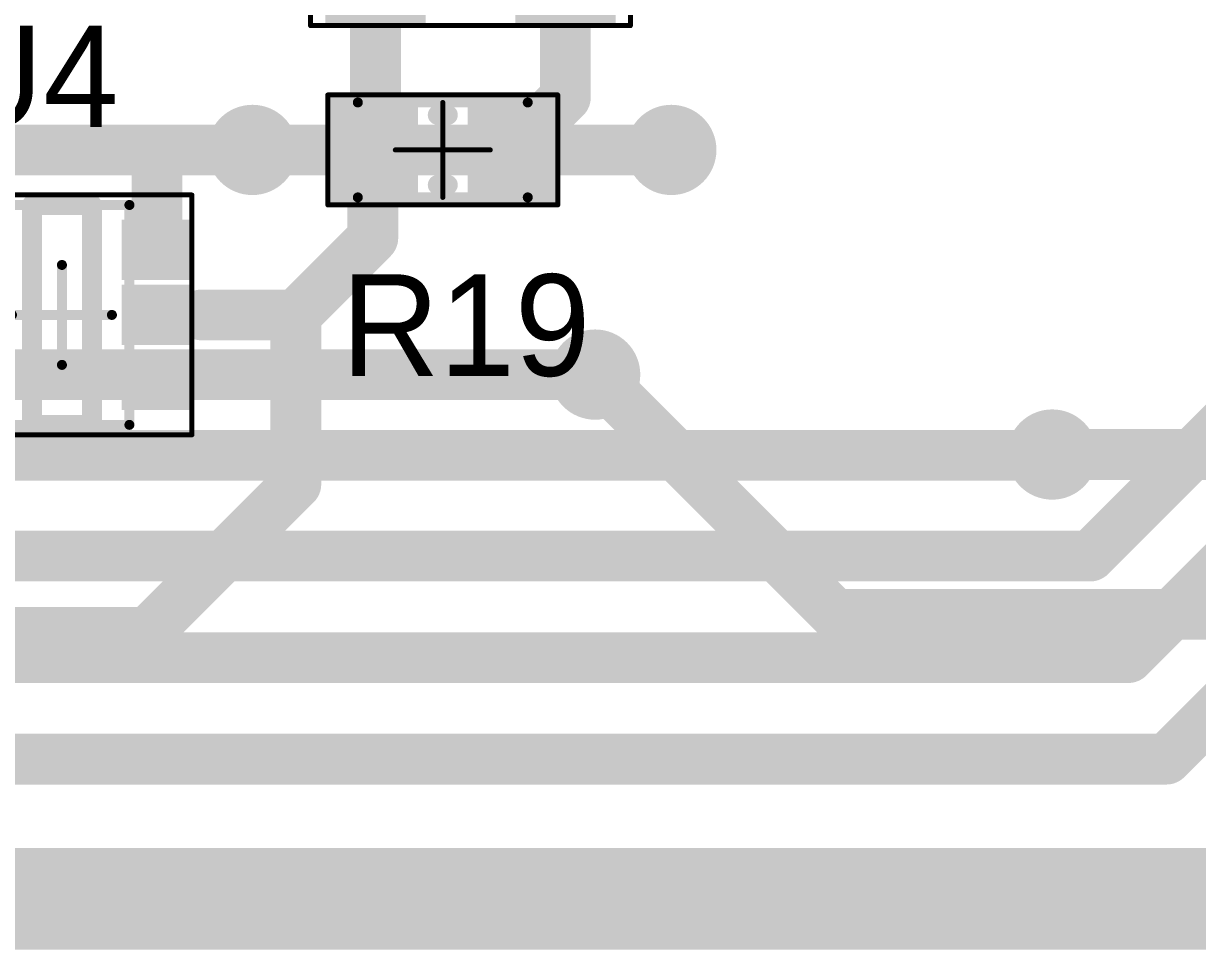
# Model space of a CAD drawing. Header units: millimetres. Extents: x 33 to 205, y 32 to 95.
# Drawn here: x 111.12 to 122.87, y 63.75 to 73.02 of the extents above; entities that cross this region are included whole.
import ezdxf

# ---------------------------------------------------------------- set-up
doc = ezdxf.new("R2010")
doc.units = ezdxf.units.MM
for name, color, linetype in [('BottomLayer', 5, 'Continuous'), ('BottomSolder', 6, 'Continuous'), ('Mechanical13', 56, 'Continuous'), ('Mechanical15', 56, 'Continuous'), ('MultiLayer', 9, 'Continuous'), ('TopLayer', 1, 'Continuous'), ('TopOverlay', 2, 'Continuous'), ('TopPaste', 8, 'Continuous'), ('TopSolder', 216, 'Continuous'), ('ViaHoleLayer', 16, 'Continuous')]:
    doc.layers.add(name, color=color, linetype=linetype)

# ---------------------------------------------------------------- blocks, each defined once
blk = doc.blocks.new('FAIR_SC70_5_V_14')
at = {"layer": 'Mechanical13', "const_width": 0.0999998}
for points in [[(0.67499992, 1.10000034), (-0.67499992, 1.10000034)], [(-0.67499992, 1.10000034), (-0.67499992, -1.0999978)], [(0.67499992, 1.10000034), (0.67499992, -1.0999978)], [(0.67499992, -1.0999978), (-0.67499992, -1.0999978)]]:
    blk.add_lwpolyline(points, dxfattribs=at)
at = {"layer": 'Mechanical13', "const_width": 0.0499999}
for points in [[(-0.6999985999999999, 1.10000034, 1), (-0.65000124, 1.10000034, 1)], [(-0.6999985999999999, 1.10000034, 1), (-0.65000124, 1.10000034, 1)], [(0.65000124, 1.10000034, 1), (0.6999985999999999, 1.10000034, 1)], [(0.65000124, 1.10000034, 1), (0.6999985999999999, 1.10000034, 1)], [(-0.6999985999999999, -1.0999978, 1), (-0.65000124, -1.0999978, 1)], [(-0.6999985999999999, -1.0999978, 1), (-0.65000124, -1.0999978, 1)], [(0.65000124, -1.0999978, 1), (0.6999985999999999, -1.0999978, 1)], [(0.65000124, -1.0999978, 1), (0.6999985999999999, -1.0999978, 1)]]:
    blk.add_lwpolyline(points, format="xyb", close=True, dxfattribs=at)
at = {"layer": 'Mechanical15'}
for points, const_width in [([(1.29999994, 1.20000014), (-1.29999994, 1.20000014)], 0.0499999), ([(-1.29999994, 1.20000014), (-1.29999994, -1.1999976)], 0.0499999), ([(1.29999994, 1.20000014), (1.29999994, -1.1999976)], 0.0499999), ([(0, 0.50000154), (0, -0.499999)], 0.0999998), ([(0.499999, 0), (-0.50000154, 0)], 0.0999998), ([(1.29999994, -1.1999976), (-1.29999994, -1.1999976)], 0.0499999)]:
    blk.add_lwpolyline(points, dxfattribs=dict(at, const_width=const_width))
for points, const_width in [([(-1.31249928, 1.20000014, 1), (-1.2875006, 1.20000014, 1)], 0.02499868), ([(-1.31249928, 1.20000014, 1), (-1.2875006, 1.20000014, 1)], 0.02499868), ([(1.2875006, 1.20000014, 1), (1.31249928, 1.20000014, 1)], 0.02499868), ([(1.2875006, 1.20000014, 1), (1.31249928, 1.20000014, 1)], 0.02499868), ([(-0.02499868, 0.50000154, 1), (0.02499868, 0.50000154, 1)], 0.0499999), ([(-0.52500022, 0, 1), (-0.47500286, 0, 1)], 0.0499999), ([(0.47500032, 0, 1), (0.5249976799999999, 0, 1)], 0.0499999), ([(-0.02499868, -0.499999, 1), (0.02499868, -0.499999, 1)], 0.0499999), ([(-1.31249928, -1.1999976, 1), (-1.2875006, -1.1999976, 1)], 0.02499868), ([(-1.31249928, -1.1999976, 1), (-1.2875006, -1.1999976, 1)], 0.02499868), ([(1.2875006, -1.1999976, 1), (1.31249928, -1.1999976, 1)], 0.02499868), ([(1.2875006, -1.1999976, 1), (1.31249928, -1.1999976, 1)], 0.02499868)]:
    blk.add_lwpolyline(points, format="xyb", close=True, dxfattribs=dict(at, const_width=const_width))
at = {"layer": 'TopLayer'}
for points in [[(-0.7000011399999999, 0.4500016399999999), (-0.7000011399999999, 0.8500008399999999), (-1.20000014, 0.4500016399999999), (-1.20000014, 0.8500008399999999)], [(1.1999976, 0.4500016399999999), (1.1999976, 0.8500008399999999), (0.6999985999999999, 0.4500016399999999), (0.6999985999999999, 0.8500008399999999)], [(-0.7000011399999999, -0.1999996), (-0.7000011399999999, 0.1999996), (-1.20000014, -0.1999996), (-1.20000014, 0.1999996)], [(-0.7000011399999999, -0.8499983), (-0.7000011399999999, -0.4499991), (-1.20000014, -0.8499983), (-1.20000014, -0.4499991)], [(1.1999976, -0.8499983), (1.1999976, -0.4499991), (0.6999985999999999, -0.8499983), (0.6999985999999999, -0.4499991)]]:
    blk.add_solid(points, dxfattribs=at)
at = {"layer": 'TopOverlay'}
for points, const_width in [([(-0.8249996199999998, 1.40000228, 1), (-1.07500166, 1.40000228, 1)], 0.2499995), ([(-1.1375009, 1.40000228, 1), (-1.01250242, 1.40000228, 1)], 0.12499848), ([(-0.8874988599999999, 1.40000228, 1), (-0.76250038, 1.40000228, 1)], 0.12499848), ([(-0.3499993, 1.10000034, 1), (-0.2499995, 1.10000034, 1)], 0.0999998), ([(-0.3499993, 1.10000034, 1), (-0.2499995, 1.10000034, 1)], 0.0999998), ([(0.2499995, 1.10000034, 1), (0.3499993, 1.10000034, 1)], 0.0999998), ([(0.2499995, 1.10000034, 1), (0.3499993, 1.10000034, 1)], 0.0999998), ([(-0.3499993, -1.0999978, 1), (-0.2499995, -1.0999978, 1)], 0.0999998), ([(-0.3499993, -1.0999978, 1), (-0.2499995, -1.0999978, 1)], 0.0999998), ([(0.2499995, -1.0999978, 1), (0.3499993, -1.0999978, 1)], 0.0999998), ([(0.2499995, -1.0999978, 1), (0.3499993, -1.0999978, 1)], 0.0999998)]:
    blk.add_lwpolyline(points, format="xyb", close=True, dxfattribs=dict(at, const_width=const_width))
at = {"layer": 'TopOverlay', "const_width": 0.1999996}
for points in [[(-0.2999994, 1.10000034), (-0.2999994, -1.0999978)], [(0.2999994, 1.10000034), (-0.2999994, 1.10000034)], [(0.2999994, 1.10000034), (0.2999994, -1.0999978)], [(0.2999994, -1.0999978), (-0.2999994, -1.0999978)]]:
    blk.add_lwpolyline(points, dxfattribs=at)
at = {"layer": 'TopPaste'}
for points in [[(-0.7000011399999999, 0.4500016399999999), (-0.7000011399999999, 0.8500008399999999), (-1.20000014, 0.4500016399999999), (-1.20000014, 0.8500008399999999)], [(1.1999976, 0.4500016399999999), (1.1999976, 0.8500008399999999), (0.6999985999999999, 0.4500016399999999), (0.6999985999999999, 0.8500008399999999)], [(-0.7000011399999999, -0.1999996), (-0.7000011399999999, 0.1999996), (-1.20000014, -0.1999996), (-1.20000014, 0.1999996)], [(-0.7000011399999999, -0.8499983), (-0.7000011399999999, -0.4499991), (-1.20000014, -0.8499983), (-1.20000014, -0.4499991)], [(1.1999976, -0.8499983), (1.1999976, -0.4499991), (0.6999985999999999, -0.8499983), (0.6999985999999999, -0.4499991)]]:
    blk.add_solid(points, dxfattribs=at)
at = {"layer": 'TopSolder'}
for points in [[(-0.59840114, 0.34840164), (-0.59840114, 0.95160084), (-1.30160014, 0.34840164), (-1.30160014, 0.95160084)], [(1.3015976, 0.34840164), (1.3015976, 0.95160084), (0.5983986, 0.34840164), (0.5983986, 0.95160084)], [(-0.59840114, -0.3015996), (-0.59840114, 0.3015996), (-1.30160014, -0.3015996), (-1.30160014, 0.3015996)], [(-0.59840114, -0.9515982999999999), (-0.59840114, -0.3483991), (-1.30160014, -0.9515982999999999), (-1.30160014, -0.3483991)], [(1.3015976, -0.9515982999999999), (1.3015976, -0.3483991), (0.5983986, -0.9515982999999999), (0.5983986, -0.3483991)]]:
    blk.add_solid(points, dxfattribs=at)
blk = doc.blocks.new('RESC0603_1608__L_32')
at = {"layer": 'Mechanical13', "const_width": 0.0999998}
for points in [[(-0.8499983, 0.47500286), (-0.8499983, -0.47499778)], [(0.8500008399999999, 0.47500286), (-0.8499983, 0.47500286)], [(0.8500008399999999, 0.47500286), (0.8500008399999999, -0.47499778)], [(0.8500008399999999, -0.47499778), (-0.8499983, -0.47499778)]]:
    blk.add_lwpolyline(points, dxfattribs=at)
at = {"layer": 'Mechanical13', "const_width": 0.0499999}
for points in [[(-0.8749969799999999, 0.47500286, 1), (-0.8249996199999998, 0.47500286, 1)], [(-0.8749969799999999, 0.47500286, 1), (-0.8249996199999998, 0.47500286, 1)], [(0.8250021599999999, 0.47500286, 1), (0.87499952, 0.47500286, 1)], [(0.8250021599999999, 0.47500286, 1), (0.87499952, 0.47500286, 1)], [(-0.8749969799999999, -0.47499778, 1), (-0.8249996199999998, -0.47499778, 1)], [(-0.8749969799999999, -0.47499778, 1), (-0.8249996199999998, -0.47499778, 1)], [(0.8250021599999999, -0.47499778, 1), (0.87499952, -0.47499778, 1)], [(0.8250021599999999, -0.47499778, 1), (0.87499952, -0.47499778, 1)]]:
    blk.add_lwpolyline(points, format="xyb", close=True, dxfattribs=at)
at = {"layer": 'Mechanical15', "const_width": 0.0499999}
for points in [[(-1.1499977, 0.55000144), (-1.1499977, -0.5499989)], [(1.15000024, 0.55000144), (-1.1499977, 0.55000144)], [(2.54e-06, 0.47500286), (2.54e-06, -0.47499778)], [(1.15000024, 0.55000144), (1.15000024, -0.5499989)], [(0.47500032, 2.54e-06), (-0.47499778, 2.54e-06)], [(1.15000024, -0.5499989), (-1.1499977, -0.5499989)]]:
    blk.add_lwpolyline(points, dxfattribs=at)
at = {"layer": 'Mechanical15', "const_width": 0.02499868}
for points in [[(-1.16249704, 0.55000144, 1), (-1.13749836, 0.55000144, 1)], [(-1.16249704, 0.55000144, 1), (-1.13749836, 0.55000144, 1)], [(-0.0124968, 0.47500286, 1), (0.01250188, 0.47500286, 1)], [(1.1375009, 0.55000144, 1), (1.16249958, 0.55000144, 1)], [(1.1375009, 0.55000144, 1), (1.16249958, 0.55000144, 1)], [(-0.48749712, 2.54e-06, 1), (-0.46249844, 2.54e-06, 1)], [(0.46250098, 2.54e-06, 1), (0.4874996599999999, 2.54e-06, 1)], [(-0.0124968, -0.47499778, 1), (0.01250188, -0.47499778, 1)], [(-1.16249704, -0.5499989, 1), (-1.13749836, -0.5499989, 1)], [(-1.16249704, -0.5499989, 1), (-1.13749836, -0.5499989, 1)], [(1.1375009, -0.5499989, 1), (1.16249958, -0.5499989, 1)], [(1.1375009, -0.5499989, 1), (1.16249958, -0.5499989, 1)]]:
    blk.add_lwpolyline(points, format="xyb", close=True, dxfattribs=at)
at = {"layer": 'TopLayer'}
for points in [[(-0.3499993, -0.44999656), (-0.3499993, 0.4500016399999999), (-1.0499979, -0.44999656), (-1.0499979, 0.4500016399999999)], [(1.05000044, -0.44999656), (1.05000044, 0.4500016399999999), (0.35000184, -0.44999656), (0.35000184, 0.4500016399999999)]]:
    blk.add_solid(points, dxfattribs=at)
at = {"layer": 'TopOverlay', "const_width": 0.1999996}
for points in [[(0.0499999, 0.35000184), (-0.0499999, 0.35000184)], [(0.0499999, -0.35000184), (-0.0499999, -0.35000184)]]:
    blk.add_lwpolyline(points, dxfattribs=at)
at = {"layer": 'TopOverlay', "const_width": 0.0999998}
for points in [[(-0.0999998, 0.35000184, 1), (0, 0.35000184, 1)], [(0, 0.35000184, 1), (0.0999998, 0.35000184, 1)], [(-0.0999998, -0.35000184, 1), (0, -0.35000184, 1)], [(0, -0.35000184, 1), (0.0999998, -0.35000184, 1)]]:
    blk.add_lwpolyline(points, format="xyb", close=True, dxfattribs=at)
at = {"layer": 'TopPaste'}
for points in [[(-0.3499993, -0.44999656), (-0.3499993, 0.4500016399999999), (-1.0499979, -0.44999656), (-1.0499979, 0.4500016399999999)], [(1.05000044, -0.44999656), (1.05000044, 0.4500016399999999), (0.35000184, -0.44999656), (0.35000184, 0.4500016399999999)]]:
    blk.add_solid(points, dxfattribs=at)
at = {"layer": 'TopSolder'}
for points in [[(-0.2483993, -0.55159656), (-0.2483993, 0.5516016399999999), (-1.1515979, -0.55159656), (-1.1515979, 0.5516016399999999)], [(1.15160044, -0.55159656), (1.15160044, 0.5516016399999999), (0.24840184, -0.55159656), (0.24840184, 0.5516016399999999)]]:
    blk.add_solid(points, dxfattribs=at)
blk = doc.blocks.new('DIOD_SOT23_3_V_46')
at = {"layer": 'Mechanical13', "const_width": 0.0999998}
for points in [[(-0.7000011399999999, 1.49999954), (-0.7000011399999999, -1.49999954)], [(-0.7000011399999999, 1.49999954), (0.6999985999999999, 1.49999954)], [(0.6999985999999999, 1.49999954), (0.6999985999999999, -1.49999954)], [(-0.7000011399999999, -1.49999954), (0.6999985999999999, -1.49999954)]]:
    blk.add_lwpolyline(points, dxfattribs=at)
at = {"layer": 'Mechanical13', "const_width": 0.0499999}
for points in [[(-0.72499982, 1.49999954, 1), (-0.67500246, 1.49999954, 1)], [(-0.72499982, 1.49999954, 1), (-0.67500246, 1.49999954, 1)], [(0.67499992, 1.49999954, 1), (0.72499728, 1.49999954, 1)], [(0.67499992, 1.49999954, 1), (0.72499728, 1.49999954, 1)], [(-0.72499982, -1.49999954, 1), (-0.67500246, -1.49999954, 1)], [(-0.72499982, -1.49999954, 1), (-0.67500246, -1.49999954, 1)], [(0.67499992, -1.49999954, 1), (0.72499728, -1.49999954, 1)], [(0.67499992, -1.49999954, 1), (0.72499728, -1.49999954, 1)]]:
    blk.add_lwpolyline(points, format="xyb", close=True, dxfattribs=at)
at = {"layer": 'Mechanical15'}
for points, const_width in [([(-1.54999944, 1.60000188), (-1.54999944, -1.59999934)], 0.0499999), ([(-1.54999944, 1.60000188), (1.54999944, 1.60000188)], 0.0499999), ([(1.54999944, 1.60000188), (1.54999944, -1.59999934)], 0.0499999), ([(0, 0.50000154), (0, -0.499999)], 0.0999998), ([(-0.50000154, 0), (0.499999, 0)], 0.0999998), ([(-1.54999944, -1.59999934), (1.54999944, -1.59999934)], 0.0499999)]:
    blk.add_lwpolyline(points, dxfattribs=dict(at, const_width=const_width))
for points, const_width in [([(-1.56249878, 1.60000188, 1), (-1.5375001, 1.60000188, 1)], 0.02499868), ([(-1.56249878, 1.60000188, 1), (-1.5375001, 1.60000188, 1)], 0.02499868), ([(1.5375001, 1.60000188, 1), (1.56249878, 1.60000188, 1)], 0.02499868), ([(1.5375001, 1.60000188, 1), (1.56249878, 1.60000188, 1)], 0.02499868), ([(-0.02499868, 0.50000154, 1), (0.02499868, 0.50000154, 1)], 0.0499999), ([(-0.52500022, 0, 1), (-0.47500286, 0, 1)], 0.0499999), ([(0.47500032, 0, 1), (0.5249976799999999, 0, 1)], 0.0499999), ([(-0.02499868, -0.499999, 1), (0.02499868, -0.499999, 1)], 0.0499999), ([(-1.56249878, -1.59999934, 1), (-1.5375001, -1.59999934, 1)], 0.02499868), ([(-1.56249878, -1.59999934, 1), (-1.5375001, -1.59999934, 1)], 0.02499868), ([(1.5375001, -1.59999934, 1), (1.56249878, -1.59999934, 1)], 0.02499868), ([(1.5375001, -1.59999934, 1), (1.56249878, -1.59999934, 1)], 0.02499868)]:
    blk.add_lwpolyline(points, format="xyb", close=True, dxfattribs=dict(at, const_width=const_width))
at = {"layer": 'TopLayer'}
for points in [[(-0.55000144, 0.55000144), (-0.55000144, 1.34999984), (-1.44999964, 0.55000144), (-1.44999964, 1.34999984)], [(1.44999964, -0.3999992), (1.44999964, 0.3999992), (0.55000144, -0.3999992), (0.55000144, 0.3999992)], [(-0.55000144, -1.3499973), (-0.55000144, -0.5499989), (-1.44999964, -1.3499973), (-1.44999964, -0.5499989)]]:
    blk.add_solid(points, dxfattribs=at)
at = {"layer": 'TopOverlay'}
for points, const_width in [([(-0.87499952, 1.90000128, 1), (-1.12500156, 1.90000128, 1)], 0.2499995), ([(-1.1875008, 1.90000128, 1), (-1.06250232, 1.90000128, 1)], 0.12499848), ([(-0.93749876, 1.90000128, 1), (-0.81250028, 1.90000128, 1)], 0.12499848), ([(-0.2499995, 1.49999954, 1), (-0.1499997, 1.49999954, 1)], 0.0999998), ([(0.6499986999999999, 1.49999954, 1), (0.7499985, 1.49999954, 1)], 0.0999998), ([(0.6499986999999999, 1.49999954, 1), (0.7499985, 1.49999954, 1)], 0.0999998), ([(0.6499986999999999, 0.8000009399999999, 1), (0.7499985, 0.8000009399999999, 1)], 0.0999998), ([(0.6499986999999999, -0.7999984, 1), (0.7499985, -0.7999984, 1)], 0.0999998), ([(-0.2499995, -1.49999954, 1), (-0.1499997, -1.49999954, 1)], 0.0999998), ([(0.6499986999999999, -1.49999954, 1), (0.7499985, -1.49999954, 1)], 0.0999998), ([(0.6499986999999999, -1.49999954, 1), (0.7499985, -1.49999954, 1)], 0.0999998)]:
    blk.add_lwpolyline(points, format="xyb", close=True, dxfattribs=dict(at, const_width=const_width))
at = {"layer": 'TopOverlay', "const_width": 0.1999996}
for points in [[(-0.1999996, 1.49999954), (0.6999985999999999, 1.49999954)], [(0.6999985999999999, 1.49999954), (0.6999985999999999, 0.8000009399999999)], [(0.6999985999999999, -0.7999984), (0.6999985999999999, -1.49999954)], [(-0.1999996, -1.49999954), (0.6999985999999999, -1.49999954)]]:
    blk.add_lwpolyline(points, dxfattribs=at)
at = {"layer": 'TopPaste'}
for points in [[(-0.55000144, 0.55000144), (-0.55000144, 1.34999984), (-1.44999964, 0.55000144), (-1.44999964, 1.34999984)], [(1.44999964, -0.3999992), (1.44999964, 0.3999992), (0.55000144, -0.3999992), (0.55000144, 0.3999992)], [(-0.55000144, -1.3499973), (-0.55000144, -0.5499989), (-1.44999964, -1.3499973), (-1.44999964, -0.5499989)]]:
    blk.add_solid(points, dxfattribs=at)
at = {"layer": 'TopSolder'}
for points in [[(-0.4484014399999999, 0.4484014399999999), (-0.4484014399999999, 1.45159984), (-1.55159964, 0.4484014399999999), (-1.55159964, 1.45159984)], [(1.55159964, -0.5015992), (1.55159964, 0.5015992), (0.4484014399999999, -0.5015992), (0.4484014399999999, 0.5015992)], [(-0.4484014399999999, -1.4515973), (-0.4484014399999999, -0.4483988999999999), (-1.55159964, -1.4515973), (-1.55159964, -0.4483988999999999)]]:
    blk.add_solid(points, dxfattribs=at)

msp = doc.modelspace()

# ---------------------------------------------------------------- linework, layer by layer
at = {"layer": 'BottomLayer'}
for points, const_width in [([(121.793, 67.691), (125.984, 71.88199999999999)], 0.508), ([(113.411, 71.755), (117.602, 71.755)], 0.508), ([(122.174, 66.675), (127.254, 71.755)], 0.508), ([(122.555, 65.65899999999999), (126.90199918, 70.00599918)], 0.508), ([(109.43599906, 69.50700094), (116.84, 69.50700094)], 0.508), ([(79.62899999999999, 68.69979656), (121.2777991, 68.69979909999999)], 0.508), ([(121.2777991, 68.69979909999999), (121.285, 68.707)], 0.508), ([(67.691, 67.691), (121.793, 67.691)], 0.508), ([(67.691, 66.675), (122.174, 66.675)], 0.508), ([(67.691, 65.65899999999999), (122.555, 65.65899999999999)], 0.508), ([(95.377, 64.26199999999999), (167.132, 64.26199999999999)], 1.016)]:
    msp.add_lwpolyline(points, dxfattribs=dict(at, const_width=const_width))
for points, const_width in [([(113.23599908, 71.755, 1), (113.58600092, 71.755, 1)], 0.3499993), ([(113.284, 71.755, 1), (113.538, 71.755, 1)], 0.254), ([(117.42699908, 71.755, 1), (117.77700092, 71.755, 1)], 0.3499993), ([(117.475, 71.755, 1), (117.729, 71.755, 1)], 0.254), ([(116.66499908, 69.50700094, 1), (117.01500092, 69.50700094, 1)], 0.3499993), ([(116.713, 69.50700094, 1), (116.967, 69.50700094, 1)], 0.254), ([(121.1507991, 68.69979909999999, 1), (121.4047991, 68.69979909999999, 1)], 0.254), ([(121.1507991, 68.69979909999999, 1), (121.4047991, 68.69979909999999, 1)], 0.254), ([(121.158, 68.707, 1), (121.412, 68.707, 1)], 0.254), ([(121.23699908, 68.707, 1), (121.58700092, 68.707, 1)], 0.3499993), ([(121.666, 67.691, 1), (121.92, 67.691, 1)], 0.254), ([(121.666, 67.691, 1), (121.92, 67.691, 1)], 0.254), ([(122.047, 66.675, 1), (122.301, 66.675, 1)], 0.254), ([(122.047, 66.675, 1), (122.301, 66.675, 1)], 0.254), ([(122.428, 65.65899999999999, 1), (122.682, 65.65899999999999, 1)], 0.254), ([(122.428, 65.65899999999999, 1), (122.682, 65.65899999999999, 1)], 0.254)]:
    msp.add_lwpolyline(points, format="xyb", close=True, dxfattribs=dict(at, const_width=const_width))
at = {"layer": 'BottomSolder', "const_width": 0.4515993}
for points in [[(113.18519908, 71.755, 1), (113.63680092, 71.755, 1)], [(117.37619908, 71.755, 1), (117.82780092, 71.755, 1)], [(116.61419908, 69.50700094, 1), (117.06580092, 69.50700094, 1)], [(121.18619908, 68.707, 1), (121.63780092, 68.707, 1)]]:
    msp.add_lwpolyline(points, format="xyb", close=True, dxfattribs=at)
at = {"layer": 'MultiLayer', "const_width": 0.3499993}
for points in [[(113.23599908, 71.755, 1), (113.58600092, 71.755, 1)], [(117.42699908, 71.755, 1), (117.77700092, 71.755, 1)], [(116.66499908, 69.50700094, 1), (117.01500092, 69.50700094, 1)], [(121.23699908, 68.707, 1), (121.58700092, 68.707, 1)]]:
    msp.add_lwpolyline(points, format="xyb", close=True, dxfattribs=at)
at = {"layer": 'TopLayer'}
for points, const_width in [([(114.64250376, 71.78150236), (114.64250376, 73.54899945999999)], 0.508), ([(116.5425025, 72.28150136), (116.5425025, 73.54899945999999)], 0.508), ([(116.21200024, 71.9509991), (116.5425025, 72.28150136)], 0.508), ([(116.11200044, 71.755), (116.11200044, 71.9509991)], 0.508), ([(116.11200044, 71.9509991), (116.21200024, 71.9509991)], 0.508), ([(109.474, 71.75499746), (112.45600064, 71.75499746)], 0.508), ([(112.45600064, 70.993), (112.45600064, 71.75499746)], 0.508), ([(112.45600064, 71.75499746), (113.41099746, 71.75499746)], 0.508), ([(113.41099746, 71.75499746), (113.411, 71.755)], 0.508), ([(114.61599886, 71.75499746), (114.64250376, 71.78150236)], 0.508), ([(114.61599886, 70.87399846), (114.61599886, 71.75499746)], 0.508), ([(116.11200044, 71.755), (117.602, 71.755)], 0.508), ([(112.45600064, 70.7539987), (112.45600064, 70.993)], 0.254), ([(113.8460004, 70.10399999999998), (114.61599886, 70.87399846)], 0.508), ([(112.903, 70.10399999999998), (113.8460004, 70.10399999999998)], 0.508), ([(113.8460004, 68.41000034), (113.8460004, 70.10399999999998)], 0.508), ([(112.45600064, 70.10399999999998), (112.903, 70.10399999999998)], 0.254), ([(116.84, 69.50700094), (119.24000028, 67.10700066)], 0.508), ([(121.412, 68.707), (127.762, 68.707)], 0.508), ([(112.36500006, 66.92899999999999), (113.8460004, 68.41000034)], 0.508), ([(119.24000028, 67.10700066), (128.016, 67.10700066)], 0.508), ([(108.65449948, 66.92899999999999), (112.36500006, 66.92899999999999)], 0.508)]:
    msp.add_lwpolyline(points, dxfattribs=dict(at, const_width=const_width))
for points, const_width in [([(116.4155025, 72.28150136, 1), (116.6695025, 72.28150136, 1)], 0.254), ([(116.4155025, 72.28150136, 1), (116.6695025, 72.28150136, 1)], 0.254), ([(115.98500044, 71.9509991, 1), (116.23900044, 71.9509991, 1)], 0.254), ([(115.98500044, 71.9509991, 1), (116.23900044, 71.9509991, 1)], 0.254), ([(116.08500024, 71.9509991, 1), (116.33900024, 71.9509991, 1)], 0.254), ([(116.08500024, 71.9509991, 1), (116.33900024, 71.9509991, 1)], 0.254), ([(112.32900064, 71.75499746, 1), (112.58300064, 71.75499746, 1)], 0.254), ([(112.32900064, 71.75499746, 1), (112.58300064, 71.75499746, 1)], 0.254), ([(112.32900064, 71.75499746, 1), (112.58300064, 71.75499746, 1)], 0.254), ([(113.23599908, 71.755, 1), (113.58600092, 71.755, 1)], 0.3499993), ([(113.28399746, 71.75499746, 1), (113.53799746, 71.75499746, 1)], 0.254), ([(113.28399746, 71.75499746, 1), (113.53799746, 71.75499746, 1)], 0.254), ([(113.284, 71.755, 1), (113.538, 71.755, 1)], 0.254), ([(114.48899886, 71.75499746, 1), (114.74299886, 71.75499746, 1)], 0.254), ([(114.48899886, 71.75499746, 1), (114.74299886, 71.75499746, 1)], 0.254), ([(114.51550376, 71.78150236, 1), (114.76950376, 71.78150236, 1)], 0.254), ([(114.51550376, 71.78150236, 1), (114.76950376, 71.78150236, 1)], 0.254), ([(115.98500044, 71.755, 1), (116.23900044, 71.755, 1)], 0.254), ([(115.98500044, 71.755, 1), (116.23900044, 71.755, 1)], 0.254), ([(117.42699908, 71.755, 1), (117.77700092, 71.755, 1)], 0.3499993), ([(117.475, 71.755, 1), (117.729, 71.755, 1)], 0.254), ([(112.32900064, 70.993, 1), (112.58300064, 70.993, 1)], 0.254), ([(112.39250064, 70.993, 1), (112.51950064, 70.993, 1)], 0.127), ([(114.48899886, 70.87399846, 1), (114.74299886, 70.87399846, 1)], 0.254), ([(114.48899886, 70.87399846, 1), (114.74299886, 70.87399846, 1)], 0.254), ([(112.39250064, 70.7539987, 1), (112.51950064, 70.7539987, 1)], 0.127), ([(112.776, 70.10399999999998, 1), (113.03, 70.10399999999998, 1)], 0.254), ([(113.7190004, 70.10399999999998, 1), (113.9730004, 70.10399999999998, 1)], 0.254), ([(113.7190004, 70.10399999999998, 1), (113.9730004, 70.10399999999998, 1)], 0.254), ([(113.7190004, 70.10399999999998, 1), (113.9730004, 70.10399999999998, 1)], 0.254), ([(112.39250064, 70.10399999999998, 1), (112.51950064, 70.10399999999998, 1)], 0.127), ([(112.8395, 70.10399999999998, 1), (112.9665, 70.10399999999998, 1)], 0.127), ([(116.66499908, 69.50700094, 1), (117.01500092, 69.50700094, 1)], 0.3499993), ([(116.713, 69.50700094, 1), (116.967, 69.50700094, 1)], 0.254), ([(121.23699908, 68.707, 1), (121.58700092, 68.707, 1)], 0.3499993), ([(121.285, 68.707, 1), (121.539, 68.707, 1)], 0.254), ([(113.7190004, 68.41000034, 1), (113.9730004, 68.41000034, 1)], 0.254), ([(113.7190004, 68.41000034, 1), (113.9730004, 68.41000034, 1)], 0.254), ([(119.11300028, 67.10700066, 1), (119.36700028, 67.10700066, 1)], 0.254), ([(119.11300028, 67.10700066, 1), (119.36700028, 67.10700066, 1)], 0.254), ([(112.23800006, 66.92899999999999, 1), (112.49200006, 66.92899999999999, 1)], 0.254), ([(112.23800006, 66.92899999999999, 1), (112.49200006, 66.92899999999999, 1)], 0.254)]:
    msp.add_lwpolyline(points, format="xyb", close=True, dxfattribs=dict(at, const_width=const_width))
at = {"layer": 'TopSolder', "const_width": 0.4515993}
for points in [[(113.18519908, 71.755, 1), (113.63680092, 71.755, 1)], [(117.37619908, 71.755, 1), (117.82780092, 71.755, 1)], [(116.61419908, 69.50700094, 1), (117.06580092, 69.50700094, 1)], [(121.18619908, 68.707, 1), (121.63780092, 68.707, 1)]]:
    msp.add_lwpolyline(points, format="xyb", close=True, dxfattribs=at)
at = {"layer": 'ViaHoleLayer', "const_width": 0.1999996}
for points in [[(113.3110002, 71.755, 1), (113.5109998, 71.755, 1)], [(117.5020002, 71.755, 1), (117.7019998, 71.755, 1)], [(116.7400002, 69.50700094, 1), (116.9399998, 69.50700094, 1)], [(121.3120002, 68.707, 1), (121.5119998, 68.707, 1)]]:
    msp.add_lwpolyline(points, format="xyb", close=True, dxfattribs=at)

# ---------------------------------------------------------------- block references
for name, p, rotation in [('DIOD_SOT23_3_V_46', (115.5925044, 74.54899999999999), 90), ('RESC0603_1608__L_32', (115.316, 71.755), 180), ('FAIR_SC70_5_V_14', (111.506, 70.10399999999998), 180)]:
    msp.add_blockref(name, p, dxfattribs=dict(rotation=rotation))

# ---------------------------------------------------------------- texts
at = {"layer": 'TopOverlay'}
for s, p in [('U4', (110.3376, 71.9836)), ('R19', (114.3, 69.4944))]:
    msp.add_text(s, height=1.016, dxfattribs=at).set_placement(p)

doc.saveas('drawing.dxf')
